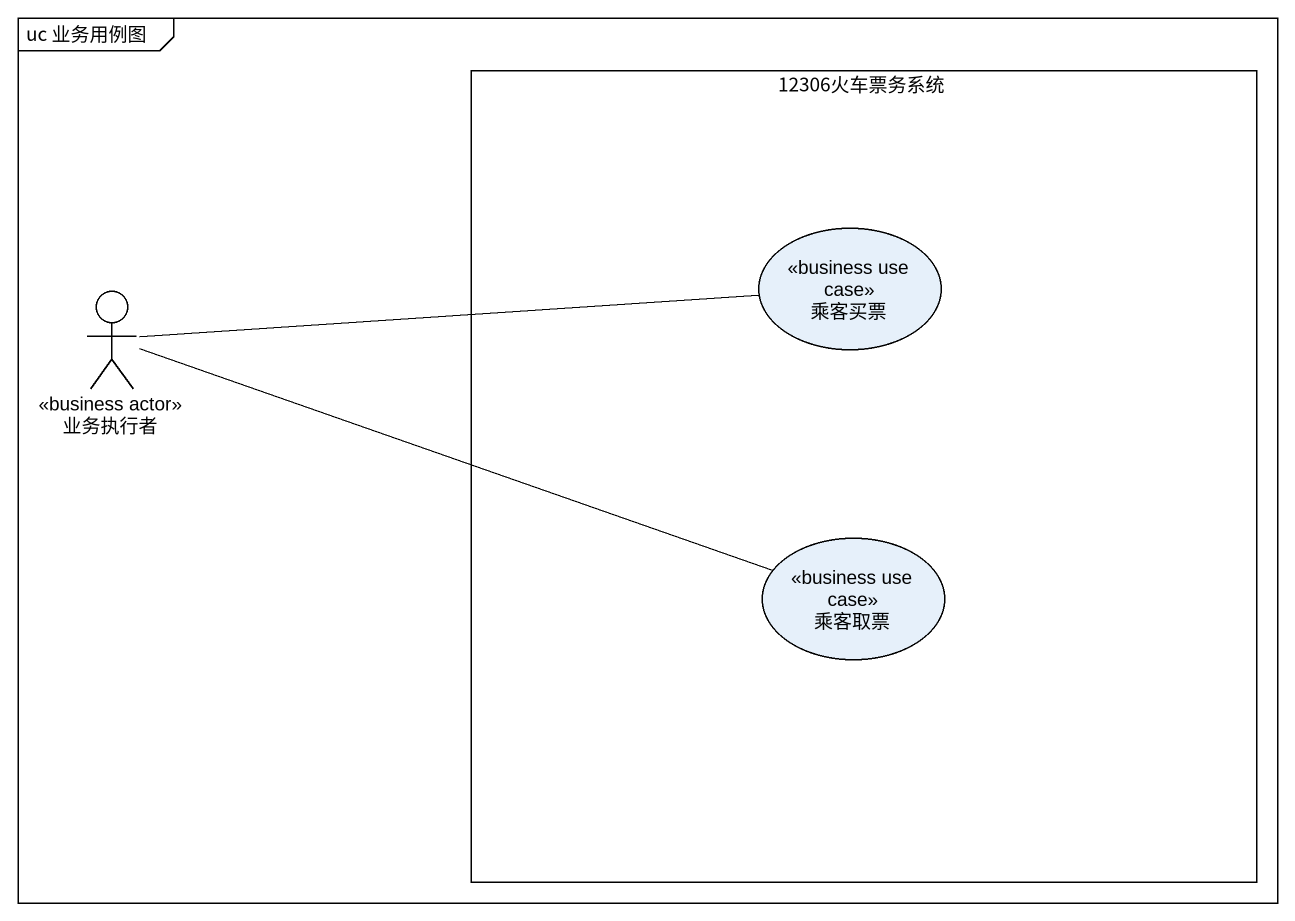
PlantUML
@startuml
mainframe uc 业务用例图
rectangle "12306火车票务系统" as r12306火车票务系统 {
  usecase 乘客买票 <<business use case>>
  usecase 乘客取票 <<business use case>>
}
actor 业务执行者 <<business actor>>
业务执行者 -right- 乘客买票
业务执行者 -right- 乘客取票
@enduml
